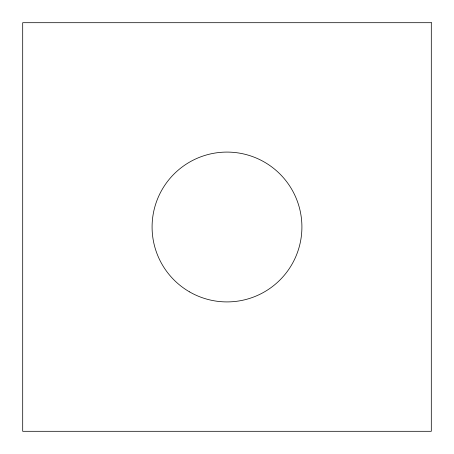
<?xml version="1.0" encoding="UTF-8"?>
<svg xmlns="http://www.w3.org/2000/svg" width="454" height="454" viewBox="0 0 454 454"><rect width="100%" height="100%" fill="white"/><g stroke="black" fill="none" stroke-linecap="round" stroke-linejoin="round"><path stroke-width="0.68" d="M431.3 22.7L22.7 22.7L22.7 431.3L431.3 431.3L431.3 22.7M189.545 291.877A74.91 74.91 0 0 0 301.91 227A74.91 74.91 0 0 0 189.545 162.123A74.91 74.91 0 0 0 189.545 291.877"/></g></svg>
